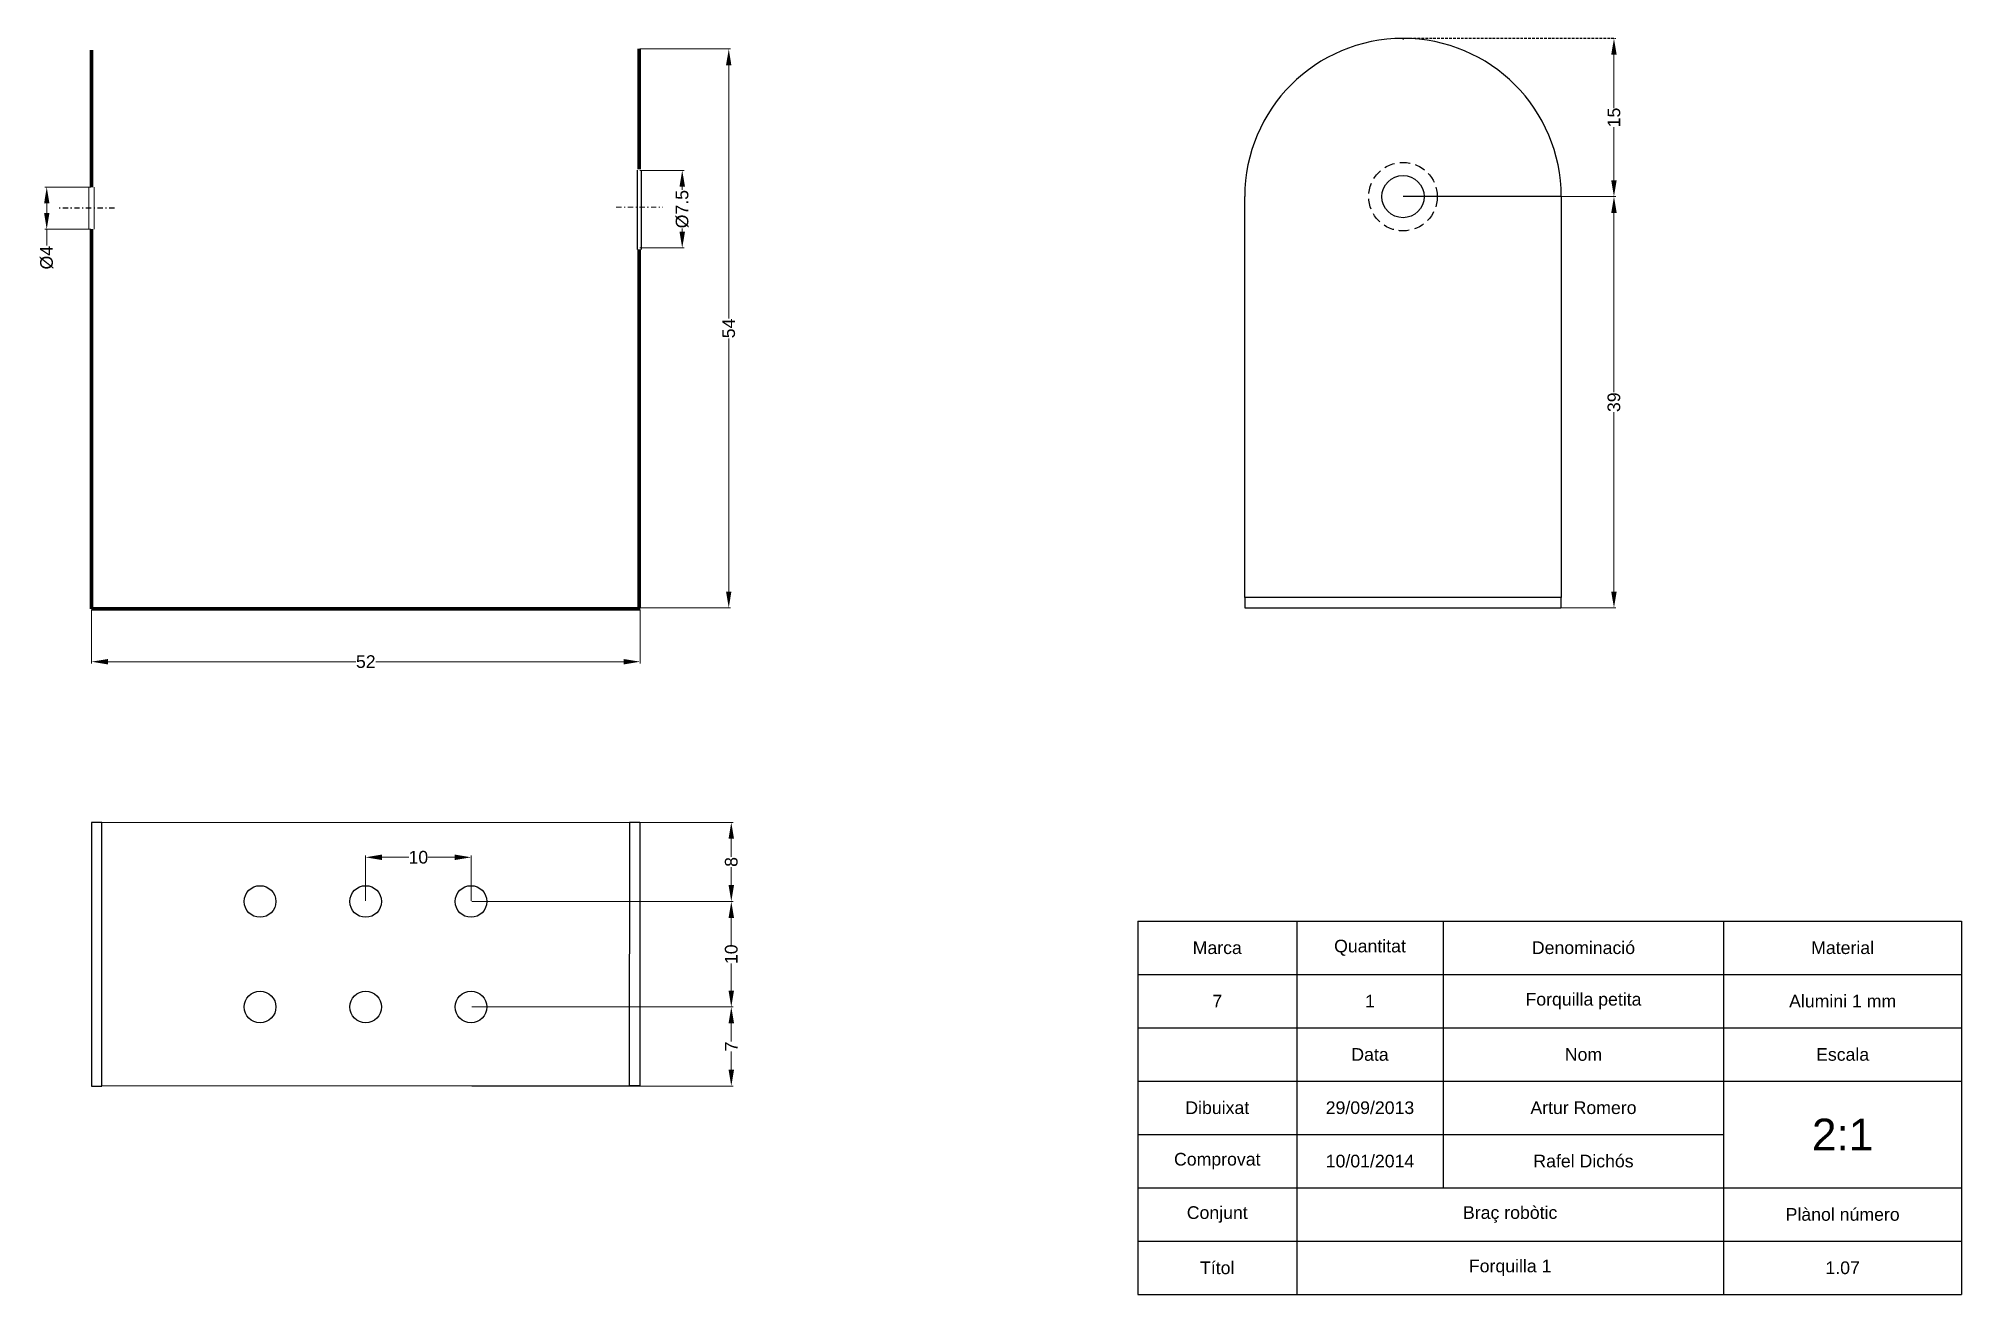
# Paper-space layout 'Presentación1' of a CAD drawing. Header units: millimetres. Extents: x 20 to 202, y 0 to 119.
import ezdxf

# ---------------------------------------------------------------- set-up
doc = ezdxf.new("R2010")
doc.units = ezdxf.units.MM
doc.header["$MEASUREMENT"] = 0
for name, pattern in [('ACAD_ISO04W100', [30, 24, -3, 0, -3]), ('TRAZO_Y_PUNTO', [1, 0.5, -0.25, 0, -0.25]), ('TRAZOS2', [0.375, 0.25, -0.125]), ('TRAZOSX2', [1.5, 1, -0.5])]:
    doc.linetypes.add(name, pattern=pattern)
doc.styles.get("Standard").update_dxf_attribs({"font": 'arial.ttf', "height": 1.2})
doc.dimstyles.get("Standard").update_dxf_attribs({"dimtxt": 1.2, "dimasz": 1.55, "dimexe": 0.18, "dimexo": 0.0625, "dimgap": 0.09, "dimtad": 0, "dimdec": 0, "dimzin": 0, "dimdsep": 46, "dimtxsty": 'Standard', "dimcen": 0.09, "dimclrd": 256, "dimadec": 0, "dimazin": 0, "dimtfac": 1, "dimtdec": 0, "dimtofl": 0, "dimtmove": 0, "dimatfit": 3, "dimfxl": 1, "dimtolj": 1, "dimtzin": 0, "dimlwd": 20, "dimlwe": 20, "dimarcsym": 0})

# ---------------------------------------------------------------- blocks, each defined once
blk = doc.blocks.new('*D1')
at = {"color": 0, "lineweight": 20, "transparency": 16777216}
for p, q in [((25.04, 105.02), (20.67, 105.02)), ((25.04, 101.02), (20.67, 101.02))]:
    blk.add_line(p, q, dxfattribs=at)
at = {"lineweight": 20, "transparency": 16777216}
for p, q in [((20.85, 103.47), (20.85, 102.57)), ((20.85, 101.02), (20.85, 99.47))]:
    blk.add_line(p, q, dxfattribs=at)
at = {"linetype": 'TRAZOS2', "lineweight": 100, "transparency": 16777216}
for points in [[(20.6, 103.47), (21.11, 103.47), (20.85, 105.02)], [(20.6, 102.57), (21.11, 102.57), (20.85, 101.02)]]:
    blk.add_solid(points, dxfattribs=at)
at = {"layer": 'Defpoints', "color": 0, "linetype": 'TRAZOS2', "lineweight": 100, "transparency": 16777216}
for p in [(25.1, 105.02), (20.85, 101.02), (25.1, 101.02)]:
    blk.add_point(p, dxfattribs=at)
at = {"color": 0, "linetype": 'TRAZOS2', "lineweight": -3, "transparency": 16777216, "insert": (20.85, 98.33), "char_height": 1.2, "attachment_point": 5, "rotation": 90}
blk.add_mtext('\\A1;%%C4', dxfattribs=at)
blk = doc.blocks.new('*D2')
at = {"color": 0, "lineweight": 20, "transparency": 16777216}
for p, q in [((25.1, 64.95), (25.1, 59.84)), ((77.1, 64.95), (77.1, 59.84))]:
    blk.add_line(p, q, dxfattribs=at)
at = {"lineweight": 20, "transparency": 16777216}
for p, q in [((26.65, 60.02), (50.16, 60.02)), ((75.55, 60.02), (52.04, 60.02))]:
    blk.add_line(p, q, dxfattribs=at)
at = {"linetype": 'TRAZOS2', "lineweight": 100, "transparency": 16777216}
for points in [[(26.65, 60.27), (26.65, 59.76), (25.1, 60.02)], [(75.55, 60.27), (75.55, 59.76), (77.1, 60.02)]]:
    blk.add_solid(points, dxfattribs=at)
at = {"layer": 'Defpoints', "color": 0, "linetype": 'TRAZOS2', "lineweight": 100, "transparency": 16777216}
for p in [(25.1, 65.02), (77.1, 65.02), (77.1, 60.02)]:
    blk.add_point(p, dxfattribs=at)
at = {"color": 0, "linetype": 'TRAZOS2', "lineweight": -3, "transparency": 16777216, "insert": (51.1, 60.02), "char_height": 1.2, "attachment_point": 5}
blk.add_mtext('\\A1;52', dxfattribs=at)
blk = doc.blocks.new('*D3')
at = {"color": 0, "lineweight": 20, "transparency": 16777216}
for p, q in [((77.07, 118.12), (85.69, 118.12)), ((77.07, 65.12), (85.69, 65.12))]:
    blk.add_line(p, q, dxfattribs=at)
at = {"lineweight": 20, "transparency": 16777216}
for p, q in [((85.51, 116.57), (85.51, 92.56)), ((85.51, 66.67), (85.51, 90.67))]:
    blk.add_line(p, q, dxfattribs=at)
at = {"linetype": 'TRAZOS2', "lineweight": 100, "transparency": 16777216}
for points in [[(85.25, 116.57), (85.76, 116.57), (85.51, 118.12)], [(85.25, 66.67), (85.76, 66.67), (85.51, 65.12)]]:
    blk.add_solid(points, dxfattribs=at)
at = {"layer": 'Defpoints', "color": 0, "linetype": 'TRAZOS2', "lineweight": 100, "transparency": 16777216}
for p in [(77.01, 118.12), (77.01, 65.12), (85.51, 65.12)]:
    blk.add_point(p, dxfattribs=at)
at = {"color": 0, "linetype": 'TRAZOS2', "lineweight": -3, "transparency": 16777216, "insert": (85.51, 91.62), "char_height": 1.2, "attachment_point": 5, "rotation": 90}
blk.add_mtext('\\A1;54', dxfattribs=at)
blk = doc.blocks.new('*D4')
at = {"color": 0, "lineweight": 20, "transparency": 16777216}
for p, q in [((61.14, 44.78), (85.93, 44.78)), ((61.14, 37.28), (85.93, 37.28))]:
    blk.add_line(p, q, dxfattribs=at)
at = {"lineweight": 20, "transparency": 16777216}
for p, q in [((85.75, 43.23), (85.75, 41.52)), ((85.75, 38.83), (85.75, 40.54))]:
    blk.add_line(p, q, dxfattribs=at)
at = {"lineweight": 100, "transparency": 16777216}
for points in [[(85.49, 43.23), (86.01, 43.23), (85.75, 44.78)], [(85.49, 38.83), (86.01, 38.83), (85.75, 37.28)]]:
    blk.add_solid(points, dxfattribs=at)
at = {"layer": 'Defpoints', "color": 0, "lineweight": 100, "transparency": 16777216}
for p in [(61.08, 44.78), (85.75, 44.78), (61.08, 37.28)]:
    blk.add_point(p, dxfattribs=at)
at = {"color": 0, "lineweight": -3, "transparency": 16777216, "insert": (85.75, 41.03), "char_height": 1.2, "attachment_point": 5, "rotation": 90}
blk.add_mtext('\\A1;8', dxfattribs=at)
blk = doc.blocks.new('*D5')
at = {"color": 0, "lineweight": 20, "transparency": 16777216}
for p, q in [((61.2, 37.28), (85.93, 37.28)), ((61.2, 27.28), (85.93, 27.28))]:
    blk.add_line(p, q, dxfattribs=at)
at = {"lineweight": 20, "transparency": 16777216}
for p, q in [((85.75, 35.73), (85.75, 33.17)), ((85.75, 28.83), (85.75, 31.39))]:
    blk.add_line(p, q, dxfattribs=at)
at = {"lineweight": 100, "transparency": 16777216}
for points in [[(85.49, 35.73), (86.01, 35.73), (85.75, 37.28)], [(85.49, 28.83), (86.01, 28.83), (85.75, 27.28)]]:
    blk.add_solid(points, dxfattribs=at)
at = {"layer": 'Defpoints', "color": 0, "lineweight": 100, "transparency": 16777216}
for p in [(61.14, 37.28), (61.14, 27.28), (85.75, 27.28)]:
    blk.add_point(p, dxfattribs=at)
at = {"color": 0, "lineweight": -3, "transparency": 16777216, "insert": (85.75, 32.28), "char_height": 1.2, "attachment_point": 5, "rotation": 90}
blk.add_mtext('\\A1;10', dxfattribs=at)
blk = doc.blocks.new('*D6')
at = {"color": 0, "lineweight": 20, "transparency": 16777216}
for p, q in [((61.14, 27.28), (85.93, 27.28)), ((61.14, 19.78), (85.93, 19.78))]:
    blk.add_line(p, q, dxfattribs=at)
at = {"lineweight": 20, "transparency": 16777216}
for p, q in [((85.75, 25.73), (85.75, 24.01)), ((85.75, 21.33), (85.75, 23.05))]:
    blk.add_line(p, q, dxfattribs=at)
at = {"lineweight": 100, "transparency": 16777216}
for points in [[(85.49, 25.73), (86.01, 25.73), (85.75, 27.28)], [(85.49, 21.33), (86.01, 21.33), (85.75, 19.78)]]:
    blk.add_solid(points, dxfattribs=at)
at = {"layer": 'Defpoints', "color": 0, "lineweight": 100, "transparency": 16777216}
for p in [(61.08, 27.28), (61.08, 19.78), (85.75, 19.78)]:
    blk.add_point(p, dxfattribs=at)
at = {"color": 0, "lineweight": -3, "transparency": 16777216, "insert": (85.75, 23.53), "char_height": 1.2, "attachment_point": 5, "rotation": 90}
blk.add_mtext('\\A1;7', dxfattribs=at)
blk = doc.blocks.new('*D7')
at = {"color": 0, "lineweight": 20, "transparency": 16777216}
for p, q in [((51.08, 37.34), (51.08, 41.65)), ((61.08, 37.34), (61.08, 41.65))]:
    blk.add_line(p, q, dxfattribs=at)
at = {"lineweight": 20, "transparency": 16777216}
for p, q in [((52.63, 41.47), (55.19, 41.47)), ((59.53, 41.47), (56.97, 41.47))]:
    blk.add_line(p, q, dxfattribs=at)
at = {"lineweight": 100, "transparency": 16777216}
for points in [[(52.63, 41.73), (52.63, 41.21), (51.08, 41.47)], [(59.53, 41.73), (59.53, 41.21), (61.08, 41.47)]]:
    blk.add_solid(points, dxfattribs=at)
at = {"layer": 'Defpoints', "color": 0, "lineweight": 100, "transparency": 16777216}
for p in [(61.08, 41.47), (51.08, 37.28), (61.08, 37.28)]:
    blk.add_point(p, dxfattribs=at)
at = {"color": 0, "lineweight": -3, "transparency": 16777216, "insert": (56.08, 41.47), "char_height": 1.2, "attachment_point": 5}
blk.add_mtext('\\A1;10', dxfattribs=at)
blk = doc.blocks.new('*D8')
at = {"color": 0, "lineweight": 20, "transparency": 16777216}
for p, q in [((77.07, 106.61), (81.28, 106.61)), ((77.07, 99.25), (81.28, 99.25))]:
    blk.add_line(p, q, dxfattribs=at)
at = {"lineweight": 20, "transparency": 16777216}
for p, q in [((81.1, 105.06), (81.1, 104.77)), ((81.1, 100.8), (81.1, 101.09))]:
    blk.add_line(p, q, dxfattribs=at)
at = {"linetype": 'ACAD_ISO04W100', "lineweight": 100, "transparency": 16777216}
for points in [[(80.84, 105.06), (81.36, 105.06), (81.1, 106.61)], [(80.84, 100.8), (81.36, 100.8), (81.1, 99.25)]]:
    blk.add_solid(points, dxfattribs=at)
at = {"layer": 'Defpoints', "color": 0, "linetype": 'ACAD_ISO04W100', "lineweight": 100, "transparency": 16777216}
for p in [(77.01, 106.61), (77.01, 99.25), (81.1, 99.25)]:
    blk.add_point(p, dxfattribs=at)
at = {"color": 0, "linetype": 'ACAD_ISO04W100', "lineweight": 100, "transparency": 16777216, "insert": (81.1, 102.93), "char_height": 1.2, "attachment_point": 5, "rotation": 90}
blk.add_mtext('\\A1;%%C7.5', dxfattribs=at)
blk = doc.blocks.new('*D10')
at = {"color": 0, "lineweight": 20, "transparency": 16777216}
for p, q in [((164.49, 104.12), (169.61, 104.12)), ((164.49, 65.12), (169.61, 65.12))]:
    blk.add_line(p, q, dxfattribs=at)
at = {"lineweight": 20, "transparency": 16777216}
for p, q in [((169.43, 102.57), (169.43, 85.57)), ((169.43, 66.67), (169.43, 83.67))]:
    blk.add_line(p, q, dxfattribs=at)
at = {"linetype": 'TRAZOS2', "lineweight": 100, "transparency": 16777216}
for points in [[(169.17, 102.57), (169.69, 102.57), (169.43, 104.12)], [(169.17, 66.67), (169.69, 66.67), (169.43, 65.12)]]:
    blk.add_solid(points, dxfattribs=at)
at = {"layer": 'Defpoints', "color": 0, "linetype": 'TRAZOS2', "lineweight": 100, "transparency": 16777216}
for p in [(164.43, 104.12), (169.43, 104.12), (164.43, 65.12)]:
    blk.add_point(p, dxfattribs=at)
at = {"color": 0, "linetype": 'TRAZOS2', "lineweight": -3, "transparency": 16777216, "insert": (169.43, 84.62), "char_height": 1.2, "attachment_point": 5, "rotation": 90}
blk.add_mtext('\\A1;39', dxfattribs=at)
blk = doc.blocks.new('*D9')
at = {"color": 0, "lineweight": 20, "transparency": 16777216}
for p, q in [((169.49, 119.12), (169.61, 119.12)), ((169.49, 104.12), (169.61, 104.12))]:
    blk.add_line(p, q, dxfattribs=at)
at = {"lineweight": 20, "transparency": 16777216}
for p, q in [((169.43, 117.57), (169.43, 112.51)), ((169.43, 105.67), (169.43, 110.72))]:
    blk.add_line(p, q, dxfattribs=at)
at = {"linetype": 'TRAZOS2', "lineweight": 100, "transparency": 16777216}
for points in [[(169.17, 117.57), (169.69, 117.57), (169.43, 119.12)], [(169.17, 105.67), (169.69, 105.67), (169.43, 104.12)]]:
    blk.add_solid(points, dxfattribs=at)
at = {"layer": 'Defpoints', "color": 0, "linetype": 'TRAZOS2', "lineweight": 100, "transparency": 16777216}
for p in [(169.43, 119.12), (169.43, 119.12), (169.43, 104.12)]:
    blk.add_point(p, dxfattribs=at)
at = {"color": 0, "linetype": 'TRAZOS2', "lineweight": -3, "transparency": 16777216, "insert": (169.43, 111.62), "char_height": 1.2, "attachment_point": 5, "rotation": 90}
blk.add_mtext('\\A1;15', dxfattribs=at)
blk = doc.blocks.new('*T13')
at = {"color": 0, "linetype": 'ByBlock', "lineweight": -2, "transparency": 16777216}
for p, q in [((0, 0), (78.09, 0)), ((0, 0), (0, -35.41)), ((15.06, 0), (15.06, -35.41)), ((28.96, 0), (28.96, -25.29)), ((55.54, 0), (55.54, -35.41)), ((78.09, 0), (78.09, -35.41)), ((0, -5.06), (78.09, -5.06)), ((0, -10.12), (78.09, -10.12)), ((0, -15.17), (78.09, -15.17)), ((0, -20.23), (55.54, -20.23)), ((0, -25.29), (78.09, -25.29)), ((0, -30.35), (78.09, -30.35)), ((0, -35.41), (78.09, -35.41))]:
    blk.add_line(p, q, dxfattribs=at)
at = {"color": 0, "lineweight": -3, "transparency": 16777216, "char_height": 1.2, "attachment_point": 5}
for s, insert, width in [('Quantitat', (22.01, -2.53), 13.7807), ('Marca', (7.53, -2.53), 14.9391), ('Denominació', (42.25, -2.53), 26.4601), ('Material', (66.82, -2.53), 22.4327), ('7', (7.53, -7.59), 14.9391), ('1', (22.01, -7.59), 13.7807), ('Forquilla petita', (42.25, -7.59), 26.4601), ('Alumini 1 mm', (66.82, -7.59), 22.4327), ('Data', (22.01, -12.65), 13.7807), ('Nom', (42.25, -12.65), 26.4601), ('Escala', (66.82, -12.65), 22.4327), ('Dibuixat', (7.53, -17.7), 14.9391), ('{\\A1;29/09/2013', (22.01, -17.7), 13.7807), ('Artur Romero', (42.25, -17.7), 26.4601), ('{\\H2.5x;2:1 }', (66.82, -20.23), 22.4327), ('Comprovat', (7.53, -22.76), 14.9391), ('10/01/2014', (22.01, -22.76), 13.7807), ('Rafel Dichós', (42.25, -22.76), 26.4601), ('Conjunt', (7.53, -27.82), 14.9391), ('Braç robòtic', (35.3, -27.82), 40.3608), ('Plànol número', (66.82, -27.82), 22.4327), ('Títol', (7.53, -32.88), 14.9391), ('Forquilla 1', (35.3, -32.88), 40.3608), ('1.07', (66.82, -32.88), 22.4327)]:
    blk.add_mtext(s, dxfattribs=dict(at, insert=insert, width=width))

psp = doc.layouts.new('Presentación1')

# ---------------------------------------------------------------- linework, layer by layer
at = {"color": 7, "lineweight": 0}
for p, q in [((149.43, 119.12), (149.43, 119)), ((24.85, 105.02), (24.85, 101.02)), ((25.35, 105.02), (25.35, 101.02))]:
    psp.add_line(p, q, dxfattribs=at)
at = {"color": 7, "linetype": 'TRAZOS2', "lineweight": -3}
psp.add_line((169.43, 119.12), (149.43, 119.12), dxfattribs=at)
at = {"color": 7, "lineweight": 100}
for p, q in [((25.1, 105.02), (25.1, 118.02)), ((77.01, 106.71), (77.01, 118.12)), ((25.1, 65.02), (25.1, 101.02)), ((77.01, 65.12), (77.01, 99.12)), ((25.1, 65.02), (77.1, 65.02))]:
    psp.add_line(p, q, dxfattribs=at)
at = {"color": 7, "lineweight": -3}
for p, q in [((76.84, 106.62), (76.84, 99.12)), ((77.2, 106.61), (77.2, 99.11)), ((153.43, 104.12), (149.43, 104.12)), ((164.43, 104.12), (153.43, 104.12)), ((76.09, 44.79), (77.09, 44.79)), ((77.09, 44.79), (77.09, 19.79)), ((77.09, 19.79), (76.09, 19.79))]:
    psp.add_line(p, q, dxfattribs=at)
at = {"lineweight": -3}
for p, q in [((134.43, 66.12), (134.43, 104.12)), ((164.43, 104.12), (164.43, 66.12)), ((164.43, 66.12), (134.43, 66.12)), ((164.43, 66.12), (134.43, 66.12)), ((134.43, 66.12), (134.43, 65.12)), ((164.43, 65.12), (164.43, 66.12)), ((134.43, 65.12), (164.43, 65.12))]:
    psp.add_line(p, q, dxfattribs=at)
at = {"color": 7, "linetype": 'TRAZO_Y_PUNTO', "lineweight": -3}
psp.add_line((27.27, 103.02), (21.85, 103.02), dxfattribs=at)
at = {"color": 7, "linetype": 'TRAZO_Y_PUNTO', "lineweight": 15}
psp.add_line((74.84, 103.12), (79.26, 103.12), dxfattribs=at)
for p, q in [((26.09, 44.76), (25.09, 44.76)), ((25.09, 44.76), (25.09, 19.76)), ((25.09, 19.76), (26.09, 19.76))]:
    psp.add_line(p, q)
psp.add_lwpolyline([(26.09, 44.76), (76.09, 44.79), (76.06, 19.79), (26.06, 19.76)], close=True)
at = {"color": 7, "linetype": 'TRAZOSX2'}
psp.add_circle((149.43, 104.12), 3.25, dxfattribs=at)
at = {"color": 7}
psp.add_circle((149.43, 104.12), 2, dxfattribs=at)
at = {"color": 7, "lineweight": -3}
for centre in [(41.08, 37.28), (51.08, 37.28), (61.08, 37.28), (41.08, 27.28), (51.08, 27.28), (61.08, 27.28)]:
    psp.add_circle(centre, 1.5, dxfattribs=at)
at = {"lineweight": -3}
psp.add_arc((149.43, 104.12), 15, 0, 180, dxfattribs=at)

# ---------------------------------------------------------------- block references
psp.add_blockref('*T13', (124.29, 35.42))

# ---------------------------------------------------------------- dimensions: what is measured, and where the dimension line sits
at = {"color": 7, "linetype": 'TRAZOS2', "lineweight": -3}
for base, p1, p2, picture, middle in [((169.43, 119.12), (169.43, 104.12), (169.43, 119.12), '*D9', (169.43, 111.62)), ((169.43, 104.12), (164.43, 65.12), (164.43, 104.12), '*D10', (169.43, 84.62))]:
    dim = psp.add_linear_dim(base=base, p1=p1, p2=p2, angle=90, dimstyle='Standard', dxfattribs=at)
    dim.commit()
    dim.dimension.update_dxf_attribs({"geometry": picture, "text_midpoint": middle})
for base, p1, p2, text, picture, middle in [((85.51, 65.12), (77.01, 118.12), (77.01, 65.12), '54', '*D3', (85.51, 91.62)), ((20.85, 101.02), (25.1, 105.02), (25.1, 101.02), '%%C4', '*D1', (20.85, 98.33))]:
    dim = psp.add_linear_dim(base=base, p1=p1, p2=p2, angle=90, text=text, dimstyle='Standard', dxfattribs=at)
    dim.commit()
    dim.dimension.update_dxf_attribs({"geometry": picture, "text_midpoint": middle})
at = {"color": 7, "linetype": 'ACAD_ISO04W100', "lineweight": 100}
dim = psp.add_linear_dim(base=(81.1, 99.25), p1=(77.01, 106.61), p2=(77.01, 99.25), angle=90, text='%%C7.5', dimstyle='Standard', dxfattribs=at)
dim.commit()
dim.dimension.update_dxf_attribs({"geometry": '*D8', "text_midpoint": (81.1, 102.93)})
at = {"color": 7, "linetype": 'TRAZOS2', "lineweight": -3}
dim = psp.add_linear_dim(base=(77.1, 60.02), p1=(25.1, 65.02), p2=(77.1, 65.02), dimstyle='Standard', dxfattribs=at)
dim.commit()
dim.dimension.update_dxf_attribs({"geometry": '*D2', "text_midpoint": (51.1, 60.02)})
at = {"color": 7, "lineweight": -3}
for base, p1, p2, picture, middle in [((85.7488, 44.7817), (61.0783, 37.278), (61.0783, 44.7817), '*D4', (85.7488, 41.0298)), ((85.75, 27.28), (61.14, 37.28), (61.14, 27.28), '*D5', (85.75, 32.28)), ((85.7488, 19.7818), (61.0783, 27.278), (61.0783, 19.7818), '*D6', (85.7488, 23.5299))]:
    dim = psp.add_linear_dim(base=base, p1=p1, p2=p2, angle=90, dimstyle='Standard', dxfattribs=at)
    dim.commit()
    dim.dimension.update_dxf_attribs({"geometry": picture, "text_midpoint": middle})
dim = psp.add_linear_dim(base=(61.08, 41.47), p1=(51.08, 37.28), p2=(61.08, 37.28), dimstyle='Standard', dxfattribs=at)
dim.commit()
dim.dimension.update_dxf_attribs({"geometry": '*D7', "text_midpoint": (56.08, 41.47)})

doc.saveas('drawing.dxf')
